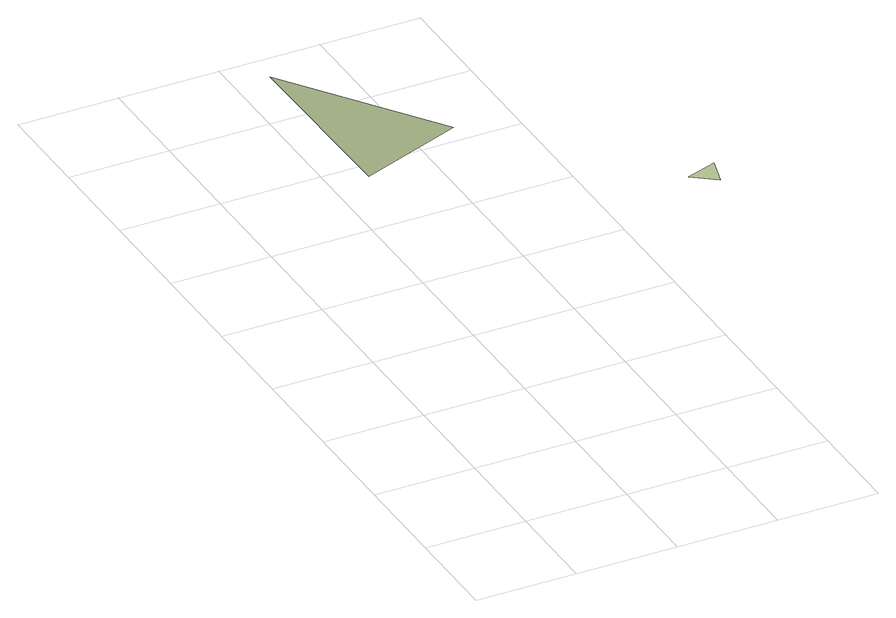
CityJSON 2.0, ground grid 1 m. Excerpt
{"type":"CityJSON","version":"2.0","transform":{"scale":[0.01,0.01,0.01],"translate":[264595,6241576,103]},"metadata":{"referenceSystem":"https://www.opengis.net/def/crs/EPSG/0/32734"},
"CityObjects":{
"terrain1":{"type":"TINRelief","geometry":[{"type":"CompositeSurface","lod":"1","boundaries":[[[0,1,2]],[[3,4,5]]]}]}
},
"vertices":[
[210,45,370],[179,34,370],[202,17,370],[184,506,160],[136,771,80],[80,466,160]
]}
